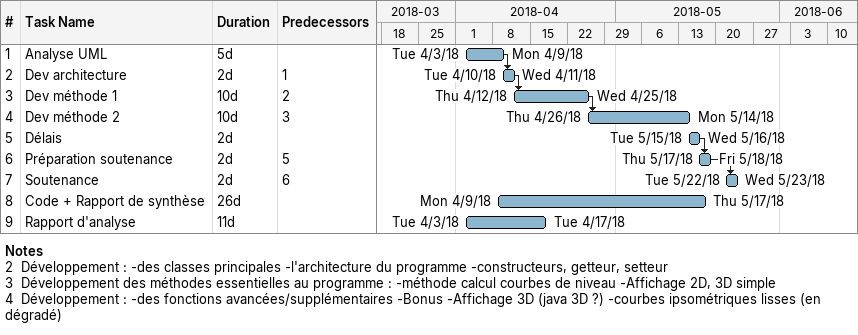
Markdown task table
| ID | Task | Duration | Start | Finish | Predecessors |
|---|---|---|---|---|---|
| 1 | Analyse UML | 5d | 2018-04-03 | 2018-04-09 |  |
| 2 | Dev architecture | 2d | 2018-04-10 | 2018-04-11 | 1 |
| 3 | Dev méthode 1 | 10d | 2018-04-12 | 2018-04-25 | 2 |
| 4 | Dev méthode 2 | 10d | 2018-04-26 | 2018-05-14 | 3 |
| 5 | Délais | 2d | 2018-05-15 | 2018-05-16 |  |
| 6 | Préparation soutenance | 2d | 2018-05-17 | 2018-05-18 | 5 |
| 7 | Soutenance | 2d | 2018-05-22 | 2018-05-23 | 6 |
| 8 | Code + Rapport de synthèse | 26d | 2018-04-09 | 2018-05-17 |  |
| 9 | Rapport d'analyse | 11d | 2018-04-03 | 2018-04-17 |  |

Notes
- 2: Développement : -des classes principales -l'architecture du programme -constructeurs, getteur, setteur
- 3: Développement des méthodes essentielles au programme : -méthode calcul courbes de niveau -Affichage 2D, 3D simple
- 4: Développement : -des fonctions avancées/supplémentaires -Bonus -Affichage 3D (java 3D ?) -courbes ipsométriques lisses (en dégradé)
